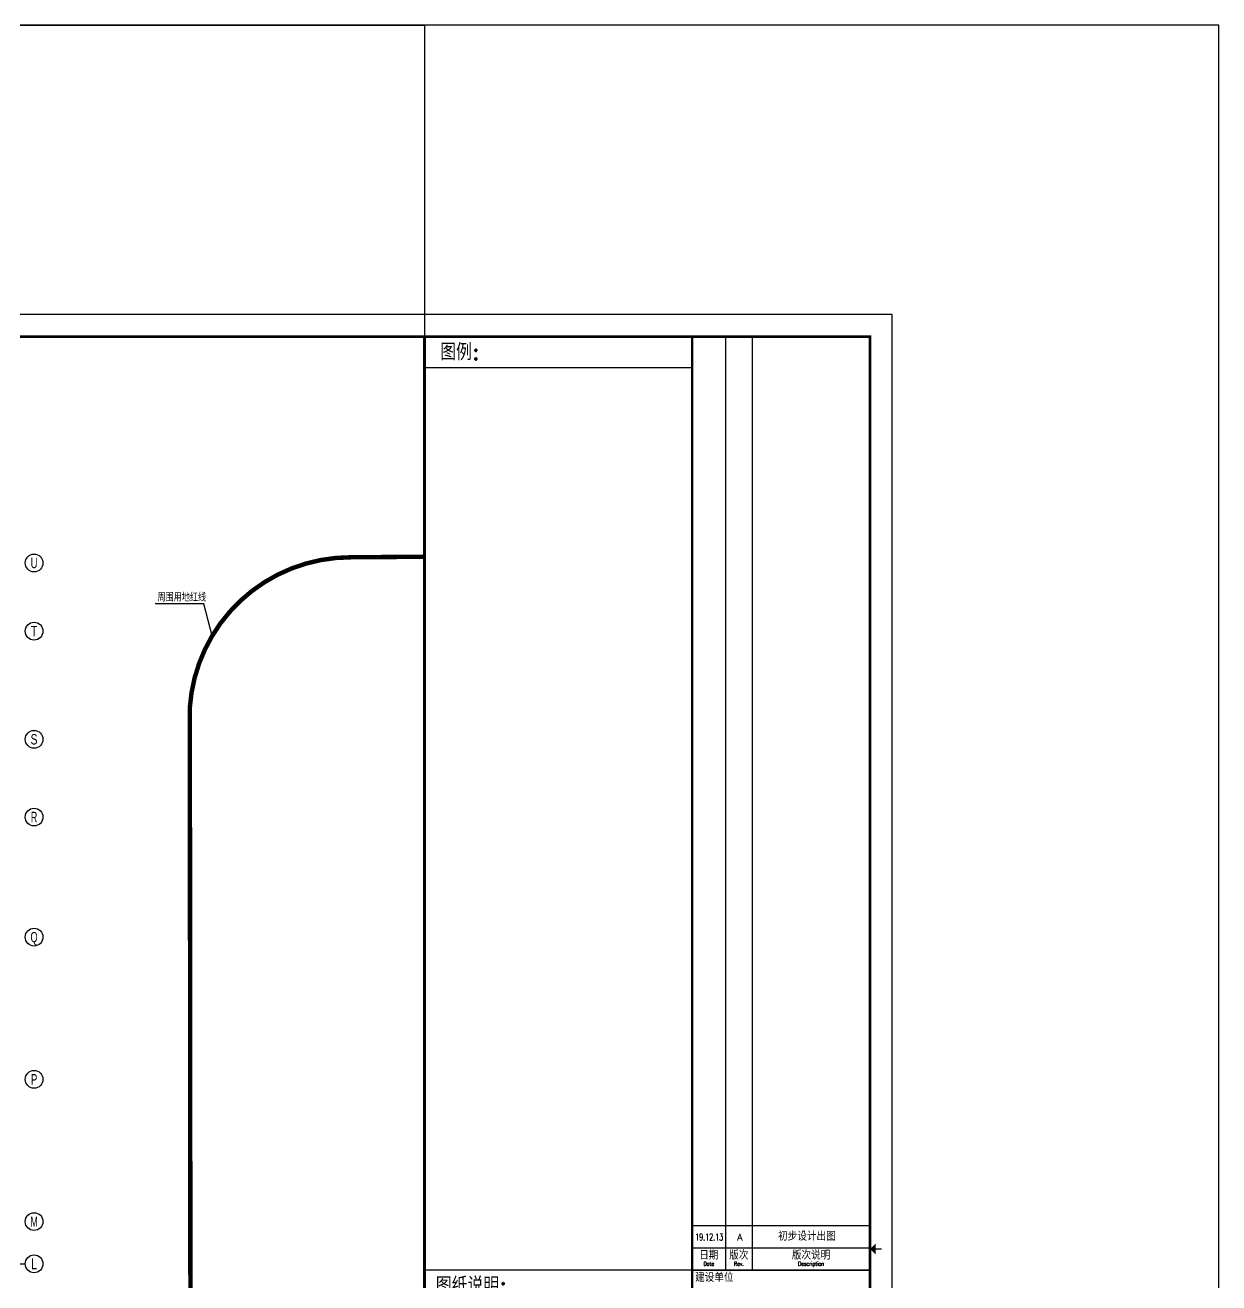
# Model space of a CAD drawing. Extents: x -12047294 to -5625356, y -1456591 to -622873.
# Drawn here: x -5982539 to -5902003, y -707908 to -623023 of the extents above; entities that cross this region are included whole.
import ezdxf
from ezdxf.enums import TextEntityAlignment as Align

# ---------------------------------------------------------------- set-up
doc = ezdxf.new("R2010")
doc.units = 0
doc.header["$LTSCALE"] = 10
doc.header["$MEASUREMENT"] = 0
doc.linetypes.add('DASHDOT', pattern=[1, 0.5, -0.25, 0, -0.25])
for name, color, linetype in [('A-DIMAXIS', 3, 'Continuous'), ('A-DIMLEAD', 130, 'Continuous'), ('A-TK', 7, 'Continuous'), ('AXIS_TEXT', 7, 'Continuous'), ('A用地红线', 10, 'Continuous'), ('TJAD图框_2015V1.0_建筑类图框_A1-01$0$图框', 7, 'Continuous'), ('图框', 7, 'Continuous')]:
    doc.layers.add(name, color=color, linetype=linetype)
doc.styles.add('_TCH_AXIS', font='tjromand.shx', dxfattribs={"bigfont": 'tjhts.shx'})
doc.styles.add('_TCH_DIM', font='tjromans.shx', dxfattribs={"width": 0.8, "bigfont": 'tjhztxt.shx'})
doc.styles.add('COMPLEX', font='COMPLEX')
doc.styles.add('TJAD图框_2015V1.0_建筑类图框_A1-01$0$TKZ1_tjhts.shx', font='tjromant.shx', dxfattribs={"bigfont": 'tjhts.shx'})
doc.styles.add('TKZ1_tjhts.shx', font='tjromant.shx', dxfattribs={"bigfont": 'tjhts.shx'})
doc.styles.add('TKZ2_tjkts.shx', font='tjromant.shx', dxfattribs={"bigfont": 'tjkts.shx'})

# ---------------------------------------------------------------- blocks, each defined once
blk = doc.blocks.new('fdfDASFDF#$#R$Rv44')
at = {"layer": '图框'}
for points, const_width, elevation in [([(-5955587, -644044), (-5955587, -767194)], 200, -100), ([(-5955587, -646144), (-5937540, -646144)], 100, -200), ([(-5955587, -707044), (-5937540, -707044)], 100, -200), ([(-5955587, -709144), (-5937540, -709144)], 100, -200), ([(-5955587, -762994), (-5937540, -762994)], 100, -200)]:
    blk.add_lwpolyline(points, dxfattribs=dict(at, const_width=const_width, elevation=elevation))
at = {"layer": '图框', "style": 'TKZ1_tjhts.shx'}
for s, p in [('图例:', (-5953197, -645079, -300)), ('图纸说明:', (-5952429, -708079, -300))]:
    blk.add_text(s, height=1125, dxfattribs=at).set_placement(p, align=Align.MIDDLE_CENTER)
blk = doc.blocks.new('2015建筑类图框_A0')
for p, q in [((1114, 831), (1114, 411)), ((1126, 831), (1126, 411)), ((1099, 421), (1111, 421)), ((1099, 421), (1179, 421)), ((1099, 411), (1179, 411))]:
    blk.add_line(p, q)
at = {"const_width": 1.2}
blk.add_lwpolyline([(25, 831), (1179, 831), (1179, 10), (25, 10), (25, 831)], close=True, dxfattribs=at)
for points, const_width in [([(1099, 831), (1099, 10)], 1), ([(1099, 411), (1179, 411)], 0.6)]:
    blk.add_lwpolyline(points, dxfattribs=dict(const_width=const_width))
at = {"layer": '图框'}
for p, q in [((1189, 841), (0, 841)), ((1189, 0), (1189, 841)), ((1099, 431), (1179, 431)), ((1181.61, 420.5), (1184.11, 420.5))]:
    blk.add_line(p, q, dxfattribs=at)
blk.add_solid([(1181.61, 418), (1181.61, 423), (1179.11, 420.5)], dxfattribs=at)
at = {"style": 'TKZ2_tjkts.shx'}
for s, p in [('日期', (1106.5, 417.55)), ('版次', (1120, 417.55)), ('版次说明', (1152.5, 417.55)), ('建设单位', (1109, 407.55))]:
    blk.add_text(s, height=3.6, dxfattribs=at).set_placement(p, align=Align.MIDDLE_CENTER)
at = {"style": 'TKZ2_tjkts.shx', "width": 0.8}
for s, p in [('Date', (1106.5, 413.85)), ('Rev.', (1120, 413.85)), ('Description', (1152.5, 413.85))]:
    blk.add_text(s, height=1.8, dxfattribs=at).set_placement(p, align=Align.MIDDLE_CENTER)
at = {"style": 'TKZ1_tjhts.shx', "flags": 1}
for tag, p in [('CLIENT', (1139, 392.88)), ('PROJETNAME', (1139, 295.72)), ('SHEETTITLE', (1139, 138.31))]:
    blk.add_attdef(tag, text='', height=5, dxfattribs=at).set_placement(p, align=Align.MIDDLE_CENTER)
at = {"style": 'TKZ1_tjhts.shx'}
for tag, height, p in [('SUB-PROJECT', 3.6, (1149, 282)), ('SPRONO', 3, (1168.85, 271.46)), ('DISLIN', 3.6, (1129.11, 125.02)), ('STAGE', 3.6, (1168.85, 124.59)), ('SHENO', 3, (1128.97, 114.1)), ('REV', 3, (1168.42, 115.09))]:
    blk.add_attdef(tag, text='', height=height, dxfattribs=at).set_placement(p, align=Align.MIDDLE_CENTER)
at = {"style": 'TKZ1_tjhts.shx', "width": 0.6}
blk.add_attdef('PRONO', text='', height=3, dxfattribs=at).set_placement((1129.12, 271.77), align=Align.MIDDLE_CENTER)
blk = doc.blocks.new('*U174')
at = {"layer": '图框'}
blk.add_blockref('2015建筑类图框_A0', (0, 0), dxfattribs=at)
blk = doc.blocks.new('_AXISO')
blk.add_circle((0, 0), 0.5)
at = {"layer": 'AXIS_TEXT', "style": 'COMPLEX', "width": 1.041667}
blk.add_attdef('A', text='', height=0.56, dxfattribs=at).set_placement((-0.25, -0.28), (0.25, -0.28), align=Align.FIT)

msp = doc.modelspace()

# ---------------------------------------------------------------- linework, layer by layer
at = {"layer": 'A-DIMAXIS'}
msp.add_line((-5988539.2, -706623.4), (-5982539.2, -706623.4), dxfattribs=at)
at = {"layer": 'A-DIMLEAD'}
for p, q in [((-5970483.4, -662075), (-5973767.9, -662075)), ((-5969914.8, -664231.1), (-5970483.4, -662075))]:
    msp.add_line(p, q, dxfattribs=at)
at = {"layer": 'A-DIMLEAD', "const_width": 60}
msp.add_lwpolyline([(-5969907.1, -664260.1, 1), (-5969922.4, -664202.1, 1)], format="xyb", close=True, dxfattribs=at)
at = {"layer": 'A用地红线', "color": 14, "linetype": 'DASHDOT', "ltscale": 3, "const_width": 300, "elevation": -100}
msp.add_lwpolyline([(-5955586.8, -658901.2), (-5960582.9, -658937.7, 0.3949351), (-5971429.6, -669084.3), (-5971353.3, -745564, 0.2860921), (-5965103.6, -753234.5), (-5955586.8, -753257.5)], format="xyb", dxfattribs=at)
at = {"layer": 'Defpoints', "color": 251, "elevation": -100}
for points in [[(-6142689.5, -793223.5), (-5902002.6, -793223.5), (-5902002.6, -623023.5), (-6142689.5, -623023.5)], [(-6126086.8, -623023.5), (-5955586.8, -623023.5), (-5955586.8, -793223.5), (-6126086.8, -793223.5)]]:
    msp.add_lwpolyline(points, close=True, dxfattribs=at)

# ---------------------------------------------------------------- block references
at = {"layer": 'A-DIMAXIS'}
ref = msp.add_blockref('_AXISO', (-5981939.2, -659323.4), dxfattribs=dict(at, xscale=1200, yscale=1200, zscale=1200))
ref.add_attrib('A', 'U', dxfattribs={"height": 698.9, "style": '_TCH_AXIS'}).set_placement((-5982172.2, -659672.9), (-5981706.3, -659672.9), align=Align.FIT)
ref = msp.add_blockref('_AXISO', (-5981939.2, -663923.4), dxfattribs=dict(at, xscale=1200, yscale=1200, zscale=1200))
ref.add_attrib('A', 'T', dxfattribs={"height": 714.2, "style": '_TCH_AXIS', "width": 0.928571}).set_placement((-5982160.3, -664280.5), (-5981718.2, -664280.5), align=Align.FIT)
ref = msp.add_blockref('_AXISO', (-5981939.2, -671223.4), dxfattribs=dict(at, xscale=1200, yscale=1200, zscale=1200))
ref.add_attrib('A', 'S', dxfattribs={"height": 698.9, "style": '_TCH_AXIS'}).set_placement((-5982172.2, -671572.9), (-5981706.3, -671572.9), align=Align.FIT)
ref = msp.add_blockref('_AXISO', (-5981939.2, -676473.4), dxfattribs=dict(at, xscale=1200, yscale=1200, zscale=1200))
ref.add_attrib('A', 'R', dxfattribs={"height": 714.2, "style": '_TCH_AXIS', "width": 0.928571}).set_placement((-5982160.3, -676830.5), (-5981718.2, -676830.5), align=Align.FIT)
ref = msp.add_blockref('_AXISO', (-5981939.2, -684573.4), dxfattribs=dict(at, xscale=1200, yscale=1200, zscale=1200))
ref.add_attrib('A', 'Q', dxfattribs={"height": 689.6, "style": '_TCH_AXIS', "width": 0.913043}).set_placement((-5982179.1, -684918.2), (-5981699.4, -684918.2), align=Align.FIT)
ref = msp.add_blockref('_AXISO', (-5981939.2, -694173.4), dxfattribs=dict(at, xscale=1200, yscale=1200, zscale=1200))
ref.add_attrib('A', 'P', dxfattribs={"height": 714.2, "style": '_TCH_AXIS', "width": 0.928571}).set_placement((-5982160.3, -694530.5), (-5981718.2, -694530.5), align=Align.FIT)
ref = msp.add_blockref('_AXISO', (-5981939.2, -703773.4), dxfattribs=dict(at, xscale=1200, yscale=1200, zscale=1200))
ref.add_attrib('A', 'M', dxfattribs={"height": 668.2, "style": '_TCH_AXIS'}).set_placement((-5982193.8, -704107.5), (-5981684.7, -704107.5), align=Align.FIT)
ref = msp.add_blockref('_AXISO', (-5981939.2, -706623.4), dxfattribs=dict(at, xscale=1200, yscale=1200, zscale=1200))
ref.add_attrib('A', 'L', dxfattribs={"height": 729.3, "style": '_TCH_AXIS'}).set_placement((-5982147.6, -706988.1), (-5981730.9, -706988.1), align=Align.FIT)
at = {"layer": '图框', "xscale": 150, "yscale": 150, "zscale": 150}
msp.add_blockref('*U174', (-6102389.8, -768693.7, -200), dxfattribs=at)
at = {"layer": '图框'}
msp.add_blockref('fdfDASFDF#$#R$Rv44', (0, 0), dxfattribs=at)

# ---------------------------------------------------------------- texts
at = {"layer": 'A-TK', "style": '_TCH_DIM', "width": 0.8}
msp.add_text('周围用地红线', height=525, dxfattribs=at).set_placement((-5973610.4, -661917.5))
at = {"layer": 'TJAD图框_2015V1.0_建筑类图框_A1-01$0$图框', "style": 'TJAD图框_2015V1.0_建筑类图框_A1-01$0$TKZ1_tjhts.shx'}
for s, height, p in [('初步设计出图', 540, (-5929797.6, -704782.8, -200)), ('A', 450, (-5934322.1, -704813.3, -200))]:
    msp.add_text(s, height=height, dxfattribs=at).set_placement(p, align=Align.MIDDLE_CENTER)
at = {"layer": 'TJAD图框_2015V1.0_建筑类图框_A1-01$0$图框', "style": 'TJAD图框_2015V1.0_建筑类图框_A1-01$0$TKZ1_tjhts.shx', "width": 0.7}
msp.add_text('19.12.13', height=450, dxfattribs=at).set_placement((-5936389.9, -704813.3, -200), align=Align.MIDDLE_CENTER)

doc.saveas('drawing.dxf')
